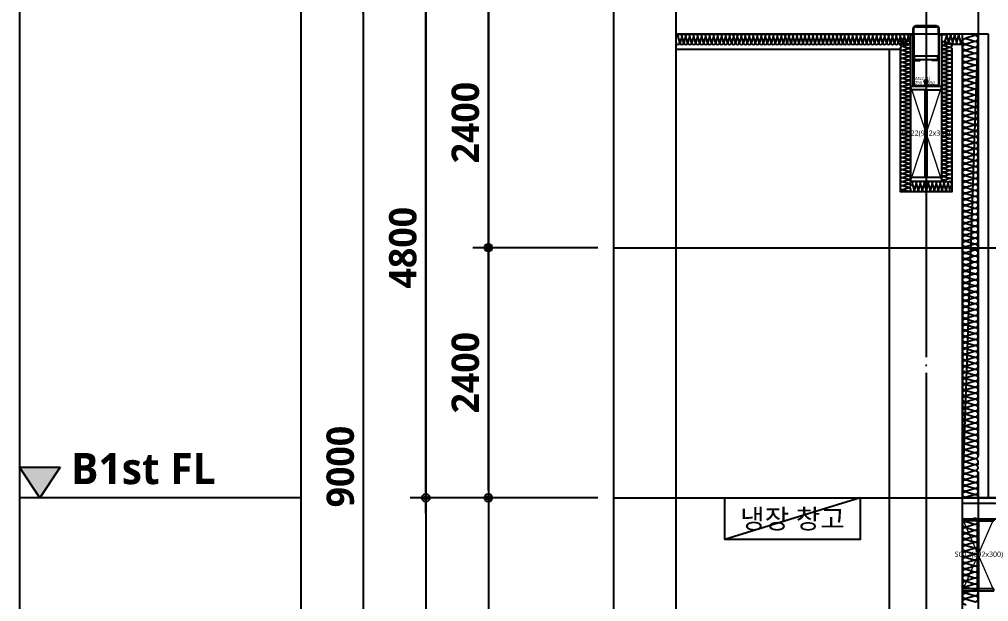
# Model space of a CAD drawing. Header units: millimetres. Extents: x 0 to 356400, y 0 to 68257.
# Drawn here: x 53525 to 62825, y 16904 to 22490 of the extents above; entities that cross this region are included whole.
import ezdxf
from ezdxf.enums import TextEntityAlignment as Align

# ---------------------------------------------------------------- set-up
doc = ezdxf.new("R2010")
doc.units = ezdxf.units.MM
doc.header["$LTSCALE"] = 75
doc.linetypes.add('CEN', pattern=[62, 60, -1, 0, -1])
doc.layers.get('Defpoints').update_dxf_attribs({"color": 161})
for name, color, linetype in [('##좌굴방지', 6, 'Continuous'), ('A-ANNO-GRA2', 4, 'Continuous'), ('A-ANNO-TEXT1', 7, 'Continuous'), ('A-CEN', 1, 'CEN'), ('A-FLOR-GW', 6, 'Continuous'), ('A-INSUL', 9, 'Continuous'), ('A-SECT-MATR1', 4, 'Continuous'), ('A-ST-AXIS-CEN', 252, 'CEN'), ('A-ST-AXIS-DIM', 7, 'Continuous'), ('A-ST-CONC', 2, 'Continuous'), ('ELE3', 4, 'Continuous'), ('철골', 2, 'Continuous')]:
    doc.layers.add(name, color=color, linetype=linetype)
doc.layers.add('A-XXXX-NPLT', color=144, linetype='Continuous', lineweight=15, plot=False)
for name, color, linetype, plot in [('Defpoint', 161, 'Continuous', False), ('G(그리드1)', 185, 'Continuous', False), ('G(그리드2)', 235, 'Continuous', False)]:
    doc.layers.add(name, color=color, linetype=linetype, plot=plot)
doc.styles.add('SH_대대리576', font='')
doc.styles.add('SH_진천_나눔', font='NanumGothicBold.ttf')
doc.styles.get("Standard").update_dxf_attribs({"font": 'arial.ttf'})
doc.styles.add('맑은고딕', font='malgun.ttf')
doc.styles.add('성본리_나눔BO', font='')
doc.styles.get('SH_대대리576').set_extended_font_data('NanumGothic', bold=True)
doc.styles.get('성본리_나눔BO').set_extended_font_data('NanumGothic', bold=True)
doc.dimstyles.new('SHP 75', dxfattribs={"dimscale": 75, "dimtxt": 3.5, "dimasz": 1, "dimexe": 2, "dimexo": 2, "dimgap": 1, "dimtad": 1, "dimdec": 0, "dimzin": 0, "dimdsep": 46, "dimtxsty": 'SH_대대리576', "dimblk": 'DIMDOT', "dimcen": 0.09, "dimclrd": 256, "dimclre": 256, "dimclrt": 3, "dimadec": 0, "dimazin": 1, "dimtfac": 1, "dimtdec": 0, "dimtix": 1, "dimtmove": 2, "dimatfit": 0, "dimldrblk": 'DIMDOT', "dimfxl": 1, "dimtfillclr": 3, "dimtolj": 1, "dimtzin": 0, "dimlwd": -1, "dimlwe": -1, "dimarcsym": 0})
pattern_1 = [(45, (-26656.6069, -1604.5902), (-0.25, 0.25), [])]

# ---------------------------------------------------------------- blocks, each defined once
blk = doc.blocks.new('DIMDOT')
at = {"color": 0}
blk.add_line((-2, 0), (2, 0), dxfattribs=at)
for radius in [0.5, 0.25]:
    blk.add_circle((0, 0), radius, dxfattribs=at)
blk = doc.blocks.new('*D1197')
at = {"layer": 'A-ST-AXIS-DIM'}
for p, q in [((59075, 17900), (57275, 17900)), ((57425, 17825), (57425, 13775)), ((59075, 13700), (57275, 13700))]:
    blk.add_line(p, q, dxfattribs=at)
at = {"layer": 'Defpoints', "color": 0}
for p in [(59225, 17900), (57425, 13700), (59225, 13700)]:
    blk.add_point(p, dxfattribs=at)
at = {"layer": 'A-ST-AXIS-DIM', "linetype": 'ByBlock', "xscale": 75, "yscale": 75, "zscale": 75}
for p, rotation in [((57425, 17900), 90), ((57425, 13700), 270)]:
    blk.add_blockref('DIMDOT', p, dxfattribs=dict(at, rotation=rotation))
at = {"layer": 'A-ST-AXIS-DIM', "color": 3, "insert": (57205.7, 15800), "char_height": 262.5, "attachment_point": 5, "rotation": 90, "style": 'SH_진천_나눔'}
blk.add_mtext('\\A1;4200', dxfattribs=at)
blk = doc.blocks.new('*D1198')
at = {"layer": 'A-ST-AXIS-DIM'}
for p, q in [((59075, 22700), (57275, 22700)), ((57425, 17975), (57425, 22625)), ((59075, 17900), (57275, 17900))]:
    blk.add_line(p, q, dxfattribs=at)
at = {"layer": 'Defpoints', "color": 0}
for p in [(57425, 22700), (59225, 22700), (59225, 17900)]:
    blk.add_point(p, dxfattribs=at)
at = {"layer": 'A-ST-AXIS-DIM', "linetype": 'ByBlock', "xscale": 75, "yscale": 75, "zscale": 75}
for p, rotation in [((57425, 22700), 90), ((57425, 17900), 270)]:
    blk.add_blockref('DIMDOT', p, dxfattribs=dict(at, rotation=rotation))
at = {"layer": 'A-ST-AXIS-DIM', "color": 3, "insert": (57205.1, 20300), "char_height": 262.5, "attachment_point": 5, "rotation": 90, "style": 'SH_진천_나눔'}
blk.add_mtext('\\A1;4800', dxfattribs=at)
blk = doc.blocks.new('*D1201')
at = {"layer": 'A-ST-AXIS-DIM'}
for p, q in [((59075, 22700), (56675, 22700)), ((56825, 22625), (56825, 13775)), ((59075, 13700), (56675, 13700))]:
    blk.add_line(p, q, dxfattribs=at)
at = {"layer": 'Defpoints', "color": 0}
for p in [(59225, 22700), (56825, 13700), (59225, 13700)]:
    blk.add_point(p, dxfattribs=at)
at = {"layer": 'A-ST-AXIS-DIM', "linetype": 'ByBlock', "xscale": 75, "yscale": 75, "zscale": 75}
for p, rotation in [((56825, 22700), 90), ((56825, 13700), 270)]:
    blk.add_blockref('DIMDOT', p, dxfattribs=dict(at, rotation=rotation))
at = {"layer": 'A-ST-AXIS-DIM', "color": 3, "insert": (56605.1, 18200), "char_height": 262.5, "attachment_point": 5, "rotation": 90, "style": 'SH_진천_나눔'}
blk.add_mtext('\\A1;9000', dxfattribs=at)
blk = doc.blocks.new('*D1955')
at = {"layer": 'A-ST-AXIS-DIM'}
for p, q in [((59075, 22700), (57875, 22700)), ((58025, 20375), (58025, 22625)), ((59075, 20300), (57875, 20300))]:
    blk.add_line(p, q, dxfattribs=at)
at = {"layer": 'Defpoints', "color": 0}
for p in [(58025, 22700), (59225, 22700), (59225, 20300)]:
    blk.add_point(p, dxfattribs=at)
at = {"layer": 'A-ST-AXIS-DIM', "linetype": 'ByBlock', "xscale": 75, "yscale": 75, "zscale": 75}
for p, rotation in [((58025, 22700), 90), ((58025, 20300), 270)]:
    blk.add_blockref('DIMDOT', p, dxfattribs=dict(at, rotation=rotation))
at = {"layer": 'A-ST-AXIS-DIM', "color": 3, "insert": (57805.7, 21500), "char_height": 262.5, "attachment_point": 5, "rotation": 90, "style": 'SH_진천_나눔'}
blk.add_mtext('\\A1;2400', dxfattribs=at)
blk = doc.blocks.new('*D1957')
at = {"layer": 'A-ST-AXIS-DIM'}
for p, q in [((59075, 20300), (57875, 20300)), ((58025, 17975), (58025, 20225)), ((59075, 17900), (57875, 17900))]:
    blk.add_line(p, q, dxfattribs=at)
at = {"layer": 'Defpoints', "color": 0}
for p in [(58025, 20300), (59225, 20300), (59225, 17900)]:
    blk.add_point(p, dxfattribs=at)
at = {"layer": 'A-ST-AXIS-DIM', "linetype": 'ByBlock', "xscale": 75, "yscale": 75, "zscale": 75}
for p, rotation in [((58025, 20300), 90), ((58025, 17900), 270)]:
    blk.add_blockref('DIMDOT', p, dxfattribs=dict(at, rotation=rotation))
at = {"layer": 'A-ST-AXIS-DIM', "color": 3, "insert": (57805.7, 19100), "char_height": 262.5, "attachment_point": 5, "rotation": 90, "style": 'SH_진천_나눔'}
blk.add_mtext('\\A1;2400', dxfattribs=at)
blk = doc.blocks.new('Level - GL_Architecture-538196-단면도-1')
at = {"layer": 'A-ST-AXIS-DIM'}
blk.add_hatch(color=256, dxfattribs=at).paths.add_polyline_path([(-50691, 1188), (-49899, 0), (-49107, 1188)], flags=0)
for p, q in [((-50691, 1188), (-49107, 1188)), ((-49899, 0), (-50691, 1188)), ((-49107, 1188), (-49899, 0)), ((-39756, 0), (-50691, 0))]:
    blk.add_line(p, q, dxfattribs=at)
blk = doc.blocks.new('G$CB2E88469')
at = {"layer": 'A-XXXX-NPLT'}
for p, q in [((73.1, 692), (373.1, 0)), ((73.1, 0), (373.1, 692))]:
    blk.add_line(p, q, dxfattribs=at)
at = {"layer": '철골', "ltscale": 3}
for p, q in [((73.1, 692), (373.1, 692)), ((73.1, 692), (73.1, 672)), ((216.6, 672), (73.1, 672)), ((216.6, 20), (216.6, 672)), ((229.6, 20), (229.6, 672)), ((229.6, 672), (373.1, 672)), ((373.1, 692), (373.1, 672)), ((216.6, 20), (73.1, 20)), ((73.1, 0), (73.1, 20)), ((73.1, 0), (373.1, 0)), ((373.1, 20), (229.6, 20)), ((373.1, 0), (373.1, 20))]:
    blk.add_line(p, q, dxfattribs=at)
at = {"layer": 'A-XXXX-NPLT', "style": '맑은고딕'}
blk.add_text('SG12(692x300)', height=50, dxfattribs=at).set_placement((229.6, 346), align=Align.MIDDLE)
blk = doc.blocks.new('G$C8AC3BE80')
at = {"layer": 'A-XXXX-NPLT'}
for p, q in [((72.5, 912), (372.5, 0)), ((72.5, 0), (372.5, 912))]:
    blk.add_line(p, q, dxfattribs=at)
at = {"layer": '철골', "ltscale": 3}
for p, q in [((72.5, 912), (372.5, 912)), ((72.5, 912), (72.5, 878)), ((213.5, 878), (72.5, 878)), ((213.5, 34), (213.5, 878)), ((231.5, 34), (231.5, 878)), ((231.5, 878), (372.5, 878)), ((372.5, 912), (372.5, 878)), ((213.5, 34), (72.5, 34)), ((72.5, 0), (72.5, 34)), ((72.5, 0), (372.5, 0)), ((372.5, 34), (231.5, 34)), ((372.5, 0), (372.5, 34))]:
    blk.add_line(p, q, dxfattribs=at)
at = {"layer": 'A-XXXX-NPLT', "style": '맑은고딕'}
blk.add_text('SG22(912x302)', height=50, dxfattribs=at).set_placement((222.5, 456), align=Align.MIDDLE)
blk = doc.blocks.new('G$C43AA80B9')
h = blk.add_hatch()
h.set_pattern_fill('ANSI31', color=252, scale=0.1, angle=45, style=0)
h.set_pattern_definition([(45, (-26656.6069, -1639.5902), (-0.25, 0.25), [])])
h.paths.add_polyline_path([(184, 575), (234, 575), (234, 569), (184, 569)])
h = blk.add_hatch()
h.set_pattern_fill('ANSI31', color=252, scale=0.1, angle=45, style=0)
h.set_pattern_definition(pattern_1)
h.paths.add_polyline_path([(84, 495.4), (84, 545.4), (90, 545.4), (90, 495.4)])
h = blk.add_hatch()
h.set_pattern_fill('ANSI31', color=252, scale=0.1, angle=45, style=0)
h.set_pattern_definition(pattern_1)
h.paths.add_polyline_path([(334, 495.4), (334, 545.4), (328, 545.4), (328, 495.4)])
at = {"layer": '##좌굴방지'}
for points in [[(98, 252), (98, 292), (320, 292), (320, 252)], [(328, 252), (90, 252), (90, 246), (149.7, 246), (149.7, 252)], [(328, 252), (328, 246), (268, 246), (268, 252)]]:
    blk.add_lwpolyline(points, dxfattribs=at)
at = {"color": 2, "linetype": 'Continuous'}
for p, q in [((105, 575), (313, 575)), ((105, 569), (313, 569)), ((84, 495.4), (84, 554)), ((84, 495.4), (90, 495.4)), ((90, 495.4), (90, 554)), ((328, 495.4), (328, 554)), ((334, 495.4), (328, 495.4)), ((334, 495.4), (334, 554))]:
    blk.add_line(p, q, dxfattribs=at)
at = {"color": 3, "linetype": 'Continuous'}
for p, q in [((109, 575), (109, 581)), ((109, 581), (309, 581)), ((109, 575), (309, 575)), ((309, 575), (309, 581))]:
    blk.add_line(p, q, dxfattribs=at)
at = {"color": 7, "linetype": 'Continuous'}
blk.add_line((84, 475), (84, 365), dxfattribs=at)
at = {"color": 252, "linetype": 'Continuous'}
blk.add_line((346, 500), (334, 500), dxfattribs=at)
at = {"color": 2, "linetype": 'Continuous'}
for points in [[(190.7, 53.9), (196.3, 56), (207.9, 24.2, -0.520567), (191, 0), (102, 0, -0.414214), (84, 18), (84, 480, 0.413373), (70, 494), (0, 494), (0, 500), (70, 500, -0.413938), (90, 480), (90, 18, 0.414214), (102, 6), (191, 6, 0.520567), (202.3, 22.1)], [(227.3, 53.9), (221.7, 56), (210.1, 24.2, 0.520567), (227, 0), (316, 0, 0.414214), (334, 18), (334, 480, -0.413373), (348, 494), (418, 494), (418, 500), (348, 500, 0.413938), (328, 480), (328, 18, -0.414214), (316, 6), (227, 6, -0.520567), (215.7, 22.1)]]:
    blk.add_lwpolyline(points, format="xyb", close=True, dxfattribs=at)
for centre, radius, start, end in [((105, 554), 21, 90, 180), ((105, 554), 15, 90, 180), ((313, 554), 21, 0, 90), ((313, 554), 15, 0, 90)]:
    blk.add_arc(centre, radius, start, end, dxfattribs=at)
at = {"layer": 'Defpoint', "linetype": 'Continuous'}
for s, p in [('AG2 (1)', (102, 73)), ('250 X 650', (102, 33))]:
    blk.add_text(s, height=30, dxfattribs=at).set_placement(p, align=Align.MIDDLE_LEFT)

msp = doc.modelspace()

# ---------------------------------------------------------------- linework, layer by layer
at = {"layer": 'A-ANNO-GRA2'}
msp.add_lwpolyline([(60293.2, 17900), (61593.2, 17900), (61593.2, 17501.8), (60293.2, 17501.8)], close=True, dxfattribs=at)
at = {"layer": 'A-CEN'}
for p, q in [((62725, 32100), (62725, 9200)), ((59225, 20300), (77125, 20300)), ((59225, 17900), (77125, 17900))]:
    msp.add_line(p, q, dxfattribs=at)
at = {"layer": 'A-FLOR-GW'}
for p, q in [((62575, 17900), (62725, 22350)), ((62825, 17900), (62825, 22350)), ((62725, 17720), (62725, 13670))]:
    msp.add_line(p, q, dxfattribs=at)
at = {"layer": 'A-INSUL'}
for p, q in [((62575, 13700), (62575, 22350)), ((62575, 22250), (62475, 22250))]:
    msp.add_line(p, q, dxfattribs=at)
for points in [[(59825.8, 22273.5, 1.34), (59860.8, 22273.5), (59844.8, 22326.5, -1.34), (59879.8, 22326.5), (59863.9, 22273.5), (59863.9, 22273.5, 1.34), (59898.9, 22273.5), (59883, 22326.5, -1.34), (59918, 22326.5), (59902, 22273.5), (59902, 22273.5, 1.34), (59937, 22273.5), (59921.1, 22326.5, -1.34), (59956.1, 22326.5), (59940.2, 22273.5), (59940.2, 22273.5, 1.34), (59975.2, 22273.5), (59959.2, 22326.5, -1.34), (59994.2, 22326.5), (59978.3, 22273.5), (59978.3, 22273.5, 1.34), (60013.3, 22273.5), (59997.4, 22326.5, -1.34), (60032.4, 22326.5), (60016.4, 22273.5), (60016.4, 22273.5, 1.34), (60051.4, 22273.5), (60035.5, 22326.5, -1.34), (60070.5, 22326.5), (60054.6, 22273.5), (60054.6, 22273.5, 1.34), (60089.6, 22273.5), (60073.7, 22326.5, -1.34), (60108.7, 22326.5), (60092.7, 22273.5), (60092.7, 22273.5, 1.34), (60127.7, 22273.5), (60111.8, 22326.5, -1.34), (60146.8, 22326.5), (60130.9, 22273.5), (60130.9, 22273.5, 1.34), (60165.9, 22273.5), (60149.9, 22326.5, -1.34), (60184.9, 22326.5), (60169, 22273.5), (60169, 22273.5, 1.34), (60204, 22273.5), (60188.1, 22326.5, -1.34), (60223.1, 22326.5), (60207.1, 22273.5), (60207.1, 22273.5, 1.34), (60242.1, 22273.5), (60226.2, 22326.5, -1.34), (60261.2, 22326.5), (60245.3, 22273.5), (60245.3, 22273.5, 1.34), (60280.3, 22273.5), (60264.3, 22326.5, -1.34), (60299.3, 22326.5), (60283.4, 22273.5), (60283.4, 22273.5, 1.34), (60318.4, 22273.5), (60302.5, 22326.5, -1.34), (60337.5, 22326.5), (60321.6, 22273.5), (60321.6, 22273.5, 1.34), (60356.6, 22273.5), (60340.6, 22326.5, -1.34), (60375.6, 22326.5), (60359.7, 22273.5), (60359.7, 22273.5, 1.34), (60394.7, 22273.5), (60378.8, 22326.5, -1.34), (60413.8, 22326.5), (60397.8, 22273.5), (60397.8, 22273.5, 1.34), (60432.8, 22273.5), (60416.9, 22326.5, -1.34), (60451.9, 22326.5), (60436, 22273.5), (60436, 22273.5, 1.34), (60471, 22273.5), (60455, 22326.5, -1.34), (60490, 22326.5), (60474.1, 22273.5), (60474.1, 22273.5, 1.34), (60509.1, 22273.5), (60493.2, 22326.5, -1.34), (60528.2, 22326.5), (60512.3, 22273.5), (60512.3, 22273.5, 1.34), (60547.3, 22273.5), (60531.3, 22326.5, -1.34), (60566.3, 22326.5), (60550.4, 22273.5), (60550.4, 22273.5, 1.34), (60585.4, 22273.5), (60569.5, 22326.5, -1.34), (60604.5, 22326.5), (60588.5, 22273.5), (60588.5, 22273.5, 1.34), (60623.5, 22273.5), (60607.6, 22326.5, -1.34), (60642.6, 22326.5), (60626.7, 22273.5), (60626.7, 22273.5, 1.34), (60661.7, 22273.5), (60645.7, 22326.5, -1.34), (60680.7, 22326.5), (60664.8, 22273.5), (60664.8, 22273.5, 1.34), (60699.8, 22273.5), (60683.9, 22326.5, -1.34), (60718.9, 22326.5), (60702.9, 22273.5), (60702.9, 22273.5, 1.34), (60737.9, 22273.5), (60722, 22326.5, -1.34), (60757, 22326.5), (60741.1, 22273.5), (60741.1, 22273.5, 1.34), (60776.1, 22273.5), (60760.2, 22326.5, -1.34), (60795.2, 22326.5), (60779.2, 22273.5), (60779.2, 22273.5, 1.34), (60814.2, 22273.5), (60798.3, 22326.5, -1.34), (60833.3, 22326.5), (60817.4, 22273.5), (60817.4, 22273.5, 1.34), (60852.4, 22273.5), (60836.4, 22326.5, -1.34), (60871.4, 22326.5), (60855.5, 22273.5), (60855.5, 22273.5, 1.34), (60890.5, 22273.5), (60874.6, 22326.5, -1.34), (60909.6, 22326.5), (60893.6, 22273.5), (60893.6, 22273.5, 1.34), (60928.6, 22273.5), (60912.7, 22326.5, -1.34), (60947.7, 22326.5), (60931.8, 22273.5), (60931.8, 22273.5, 1.34), (60966.8, 22273.5), (60950.8, 22326.5, -1.34), (60985.8, 22326.5), (60969.9, 22273.5), (60969.9, 22273.5, 1.34), (61004.9, 22273.5), (60989, 22326.5, -1.34), (61024, 22326.5), (61008.1, 22273.5), (61008.1, 22273.5, 1.34), (61043.1, 22273.5), (61027.1, 22326.5, -1.34), (61062.1, 22326.5), (61046.2, 22273.5), (61046.2, 22273.5, 1.34), (61081.2, 22273.5), (61065.3, 22326.5, -1.34), (61100.3, 22326.5), (61084.3, 22273.5), (61084.3, 22273.5, 1.34), (61119.3, 22273.5), (61103.4, 22326.5, -1.34), (61138.4, 22326.5), (61122.5, 22273.5), (61122.5, 22273.5, 1.34), (61157.5, 22273.5), (61141.5, 22326.5, -1.34), (61176.5, 22326.5), (61160.6, 22273.5), (61160.6, 22273.5, 1.34), (61195.6, 22273.5), (61179.7, 22326.5, -1.34), (61214.7, 22326.5), (61198.7, 22273.5), (61198.7, 22273.5, 1.34), (61233.7, 22273.5), (61217.8, 22326.5, -1.34), (61252.8, 22326.5), (61236.9, 22273.5), (61236.9, 22273.5, 1.34), (61271.9, 22273.5), (61256, 22326.5, -1.34), (61291, 22326.5), (61275, 22273.5), (61275, 22273.5, 1.34), (61310, 22273.5), (61294.1, 22326.5, -1.34), (61329.1, 22326.5), (61313.2, 22273.5), (61313.2, 22273.5, 1.34), (61348.2, 22273.5), (61332.2, 22326.5, -1.34), (61367.2, 22326.5), (61351.3, 22273.5), (61351.3, 22273.5, 1.34), (61386.3, 22273.5), (61370.4, 22326.5, -1.34), (61405.4, 22326.5), (61389.4, 22273.5), (61389.4, 22273.5, 1.34), (61424.4, 22273.5), (61408.5, 22326.5, -1.34), (61443.5, 22326.5), (61427.6, 22273.5), (61427.6, 22273.5, 1.34), (61462.6, 22273.5), (61446.6, 22326.5, -1.34), (61481.6, 22326.5), (61465.7, 22273.5), (61465.7, 22273.5, 1.34), (61500.7, 22273.5), (61484.8, 22326.5, -1.34), (61519.8, 22326.5), (61503.9, 22273.5), (61503.9, 22273.5, 1.34), (61538.9, 22273.5), (61522.9, 22326.5, -1.34), (61557.9, 22326.5), (61542, 22273.5), (61542, 22273.5, 1.34), (61577, 22273.5), (61561.1, 22326.5, -1.34), (61596.1, 22326.5), (61580.1, 22273.5), (61580.1, 22273.5, 1.34), (61615.1, 22273.5), (61599.2, 22326.5, -1.34), (61634.2, 22326.5), (61618.3, 22273.5), (61618.3, 22273.5, 1.34), (61653.3, 22273.5), (61637.3, 22326.5, -1.34), (61672.3, 22326.5), (61656.4, 22273.5), (61656.4, 22273.5, 1.34), (61691.4, 22273.5), (61675.5, 22326.5, -1.34), (61710.5, 22326.5), (61694.5, 22273.5), (61694.5, 22273.5, 1.34), (61729.5, 22273.5), (61713.6, 22326.5, -1.34), (61748.6, 22326.5), (61732.7, 22273.5), (61732.7, 22273.5, 1.34), (61767.7, 22273.5), (61751.8, 22326.5, -1.34), (61786.8, 22326.5), (61770.8, 22273.5), (61770.8, 22273.5, 1.34), (61805.8, 22273.5), (61789.9, 22326.5, -1.34), (61824.9, 22326.5), (61809, 22273.5), (61809, 22273.5, 1.34), (61844, 22273.5), (61828, 22326.5, -1.34), (61863, 22326.5), (61847.1, 22273.5), (61847.1, 22273.5, 1.34), (61882.1, 22273.5), (61866.2, 22326.5, -1.34), (61901.2, 22326.5), (61885.2, 22273.5), (61885.2, 22273.5, 1.34), (61920.2, 22273.5), (61904.3, 22326.5, -1.34), (61939.3, 22326.5), (61923.4, 22273.5), (61923.4, 22273.5, 1.34), (61958.4, 22273.5), (61942.4, 22326.5, -1.34), (61977.4, 22326.5), (61961.5, 22273.5), (61961.5, 22273.5, 1.34), (61996.5, 22273.5), (61980.6, 22326.5, -1.34), (62015.6, 22326.5), (61999.7, 22273.5), (61999.7, 22273.5, 1.34), (62034.7, 22273.5), (62018.7, 22326.5, -1.34), (62053.7, 22326.5), (62037.8, 22273.5), (62037.8, 22273.5, 1.34), (62072.8, 22273.5), (62056.9, 22326.5, -1.34)], [(62574.2, 22326.5, 1.34), (62539.2, 22326.5), (62555.2, 22273.5, -1.34), (62520.2, 22273.5), (62536.1, 22326.5), (62536.1, 22326.5, 1.34), (62501.1, 22326.5), (62517, 22273.5, -1.34), (62482, 22273.5), (62498, 22326.5), (62498, 22326.5, 1.34), (62463, 22326.5), (62478.9, 22273.5, -1.34), (62443.9, 22273.5), (62459.8, 22326.5), (62459.8, 22326.5, 1.34), (62424.8, 22326.5), (62440.8, 22273.5, -1.34), (62405.8, 22273.5), (62421.7, 22326.5), (62421.7, 22326.5, 1.34)], [(62724.8, 17900, 0.542996), (62689.8, 17929.8), (62610.2, 17905.9, -1.34), (62610.2, 17958.4), (62689.8, 17934.5), (62689.8, 17934.5, 1.34), (62689.8, 17987), (62610.2, 17963.1, -1.34), (62610.2, 18015.6), (62689.8, 17991.7), (62689.8, 17991.7, 1.34), (62689.8, 18044.2), (62610.2, 18020.3, -1.34), (62610.2, 18072.8), (62689.8, 18048.9), (62689.8, 18048.9, 1.34), (62689.8, 18101.4), (62610.2, 18077.5, -1.34), (62610.2, 18130), (62689.8, 18106.1), (62689.8, 18106.1, 1.34), (62689.8, 18158.6), (62610.2, 18134.7, -1.34), (62610.2, 18187.2), (62689.8, 18163.4), (62689.8, 18163.4, 1.34), (62689.8, 18215.9), (62610.2, 18192, -1.34), (62610.2, 18244.5), (62689.8, 18220.6), (62689.8, 18220.6, 1.34), (62689.8, 18273.1), (62610.2, 18249.2, -1.34), (62610.2, 18301.7), (62689.8, 18277.8), (62689.8, 18277.8, 1.34), (62689.8, 18330.3), (62610.2, 18306.4, -1.34), (62610.2, 18358.9), (62689.8, 18335), (62689.8, 18335, 1.34), (62689.8, 18387.5), (62610.2, 18363.6, -1.34), (62610.2, 18416.1), (62689.8, 18392.2), (62689.8, 18392.2, 1.34), (62689.8, 18444.7), (62610.2, 18420.8, -1.34), (62610.2, 18473.3), (62689.8, 18449.4), (62689.8, 18449.4, 1.34), (62689.8, 18501.9), (62610.2, 18478, -1.34), (62610.2, 18530.5), (62689.8, 18506.6), (62689.8, 18506.6, 1.34), (62689.8, 18559.1), (62610.2, 18535.2, -1.34), (62610.2, 18587.7), (62689.8, 18563.8), (62689.8, 18563.8, 1.34), (62689.8, 18616.3), (62610.2, 18592.4, -1.34), (62610.2, 18644.9), (62689.8, 18621), (62689.8, 18621, 1.34), (62689.8, 18673.5), (62610.2, 18649.6, -1.34), (62610.2, 18702.1), (62689.8, 18678.2), (62689.8, 18678.2, 1.34), (62689.8, 18730.7), (62610.2, 18706.8, -1.34), (62610.2, 18759.3), (62689.8, 18735.4), (62689.8, 18735.4, 1.34), (62689.8, 18787.9), (62610.2, 18764, -1.34), (62610.2, 18816.5), (62689.8, 18792.6), (62689.8, 18792.6, 1.34), (62689.8, 18845.1), (62610.2, 18821.2, -1.34), (62610.2, 18873.7), (62689.8, 18849.8), (62689.8, 18849.8, 1.34), (62689.8, 18902.3), (62610.2, 18878.4, -1.34), (62610.2, 18930.9), (62689.8, 18907.1), (62689.8, 18907.1, 1.34), (62689.8, 18959.6), (62610.2, 18935.7, -1.34), (62610.2, 18988.2), (62689.8, 18964.3), (62689.8, 18964.3, 1.34), (62689.8, 19016.8), (62610.2, 18992.9, -1.34), (62610.2, 19045.4), (62689.8, 19021.5), (62689.8, 19021.5, 1.34), (62689.8, 19074), (62610.2, 19050.1, -1.34), (62610.2, 19102.6), (62689.8, 19078.7), (62689.8, 19078.7, 1.34), (62689.8, 19131.2), (62610.2, 19107.3, -1.34), (62610.2, 19159.8), (62689.8, 19135.9), (62689.8, 19135.9, 1.34), (62689.8, 19188.4), (62610.2, 19164.5, -1.34), (62610.2, 19217), (62689.8, 19193.1), (62689.8, 19193.1, 1.34), (62689.8, 19245.6), (62610.2, 19221.7, -1.34), (62610.2, 19274.2), (62689.8, 19250.3), (62689.8, 19250.3, 1.34), (62689.8, 19302.8), (62610.2, 19278.9, -1.34), (62610.2, 19331.4), (62689.8, 19307.5), (62689.8, 19307.5, 1.34), (62689.8, 19360), (62610.2, 19336.1, -1.34), (62610.2, 19388.6), (62689.8, 19364.7), (62689.8, 19364.7, 1.34), (62689.8, 19417.2), (62610.2, 19393.3, -1.34), (62610.2, 19445.8), (62689.8, 19421.9), (62689.8, 19421.9, 1.34), (62689.8, 19474.4), (62610.2, 19450.5, -1.34), (62610.2, 19503), (62689.8, 19479.1), (62689.8, 19479.1, 1.34), (62689.8, 19531.6), (62610.2, 19507.7, -1.34), (62610.2, 19560.2), (62689.8, 19536.3), (62689.8, 19536.3, 1.34), (62689.8, 19588.8), (62610.2, 19564.9, -1.34), (62610.2, 19617.4), (62689.8, 19593.5), (62689.8, 19593.5, 1.34), (62689.8, 19646), (62610.2, 19622.2, -1.34), (62610.2, 19674.7), (62689.8, 19650.8), (62689.8, 19650.8, 1.34), (62689.8, 19703.3), (62610.2, 19679.4, -1.34), (62610.2, 19731.9), (62689.8, 19708), (62689.8, 19708, 1.34), (62689.8, 19760.5), (62610.2, 19736.6, -1.34), (62610.2, 19789.1), (62689.8, 19765.2), (62689.8, 19765.2, 1.34), (62689.8, 19817.7), (62610.2, 19793.8, -1.34), (62610.2, 19846.3), (62689.8, 19822.4), (62689.8, 19822.4, 1.34), (62689.8, 19874.9), (62610.2, 19851, -1.34), (62610.2, 19903.5), (62689.8, 19879.6), (62689.8, 19879.6, 1.34), (62689.8, 19932.1), (62610.2, 19908.2, -1.34), (62610.2, 19960.7), (62689.8, 19936.8), (62689.8, 19936.8, 1.34), (62689.8, 19989.3), (62610.2, 19965.4, -1.34), (62610.2, 20017.9), (62689.8, 19994), (62689.8, 19994, 1.34), (62689.8, 20046.5), (62610.2, 20022.6, -1.34), (62610.2, 20075.1), (62689.8, 20051.2), (62689.8, 20051.2, 1.34), (62689.8, 20103.7), (62610.2, 20079.8, -1.34), (62610.2, 20132.3), (62689.8, 20108.4), (62689.8, 20108.4, 1.34), (62689.8, 20160.9), (62610.2, 20137, -1.34), (62610.2, 20189.5), (62689.8, 20165.6), (62689.8, 20165.6, 1.34), (62689.8, 20218.1), (62610.2, 20194.2, -1.34), (62610.2, 20246.7), (62689.8, 20222.8), (62689.8, 20222.8, 1.34), (62689.8, 20275.3), (62610.2, 20251.4, -1.34), (62610.2, 20303.9), (62689.8, 20280), (62689.8, 20280, 1.34), (62689.8, 20332.5), (62610.2, 20308.6, -1.34), (62610.2, 20361.1), (62689.8, 20337.3), (62689.8, 20337.3, 1.34), (62689.8, 20389.8), (62610.2, 20365.9, -1.34), (62610.2, 20418.4), (62689.8, 20394.5), (62689.8, 20394.5, 1.34), (62689.8, 20447), (62610.2, 20423.1, -1.34), (62610.2, 20475.6), (62689.8, 20451.7), (62689.8, 20451.7, 1.34), (62689.8, 20504.2), (62610.2, 20480.3, -1.34), (62610.2, 20532.8), (62689.8, 20508.9), (62689.8, 20508.9, 1.34), (62689.8, 20561.4), (62610.2, 20537.5, -1.34), (62610.2, 20590), (62689.8, 20566.1), (62689.8, 20566.1, 1.34), (62689.8, 20618.6), (62610.2, 20594.7, -1.34), (62610.2, 20647.2), (62689.8, 20623.3), (62689.8, 20623.3, 1.34), (62689.8, 20675.8), (62610.2, 20651.9, -1.34), (62610.2, 20704.4), (62689.8, 20680.5), (62689.8, 20680.5, 1.34), (62689.8, 20733), (62610.2, 20709.1, -1.34), (62610.2, 20761.6), (62689.8, 20737.7), (62689.8, 20737.7, 1.34), (62689.8, 20790.2), (62610.2, 20766.3, -1.34), (62610.2, 20818.8), (62689.8, 20794.9), (62689.8, 20794.9, 1.34), (62689.8, 20847.4), (62610.2, 20823.5, -1.34), (62610.2, 20876), (62689.8, 20852.1), (62689.8, 20852.1, 1.34), (62689.8, 20904.6), (62610.2, 20880.7, -1.34), (62610.2, 20933.2), (62689.8, 20909.3), (62689.8, 20909.3, 1.34), (62689.8, 20961.8), (62610.2, 20937.9, -1.34), (62610.2, 20990.4), (62689.8, 20966.5), (62689.8, 20966.5, 1.34), (62689.8, 21019), (62610.2, 20995.1, -1.34), (62610.2, 21047.6), (62689.8, 21023.7), (62689.8, 21023.7, 1.34), (62689.8, 21076.2), (62610.2, 21052.4, -1.34), (62610.2, 21104.9), (62689.8, 21081), (62689.8, 21081, 1.34), (62689.8, 21133.5), (62610.2, 21109.6, -1.34), (62610.2, 21162.1), (62689.8, 21138.2), (62689.8, 21138.2, 1.34), (62689.8, 21190.7), (62610.2, 21166.8, -1.34), (62610.2, 21219.3), (62689.8, 21195.4), (62689.8, 21195.4, 1.34), (62689.8, 21247.9), (62610.2, 21224, -1.34), (62610.2, 21276.5), (62689.8, 21252.6), (62689.8, 21252.6, 1.34), (62689.8, 21305.1), (62610.2, 21281.2, -1.34), (62610.2, 21333.7), (62689.8, 21309.8), (62689.8, 21309.8, 1.34), (62689.8, 21362.3), (62610.2, 21338.4, -1.34), (62610.2, 21390.9), (62689.8, 21367), (62689.8, 21367, 1.34), (62689.8, 21419.5), (62610.2, 21395.6, -1.34), (62610.2, 21448.1), (62689.8, 21424.2), (62689.8, 21424.2, 1.34), (62689.8, 21476.7), (62610.2, 21452.8, -1.34), (62610.2, 21505.3), (62689.8, 21481.4), (62689.8, 21481.4, 1.34), (62689.8, 21533.9), (62610.2, 21510, -1.34), (62610.2, 21562.5), (62689.8, 21538.6), (62689.8, 21538.6, 1.34), (62689.8, 21591.1), (62610.2, 21567.2, -1.34), (62610.2, 21619.7), (62689.8, 21595.8), (62689.8, 21595.8, 1.34), (62689.8, 21648.3), (62610.2, 21624.4, -1.34), (62610.2, 21676.9), (62689.8, 21653), (62689.8, 21653, 1.34), (62689.8, 21705.5), (62610.2, 21681.6, -1.34), (62610.2, 21734.1), (62689.8, 21710.2), (62689.8, 21710.2, 1.34), (62689.8, 21762.7), (62610.2, 21738.8, -1.34), (62610.2, 21791.3), (62689.8, 21767.5), (62689.8, 21767.5, 1.34), (62689.8, 21820), (62610.2, 21796.1, -1.34), (62610.2, 21848.6), (62689.8, 21824.7), (62689.8, 21824.7, 1.34), (62689.8, 21877.2), (62610.2, 21853.3, -1.34), (62610.2, 21905.8), (62689.8, 21881.9), (62689.8, 21881.9, 1.34), (62689.8, 21934.4), (62610.2, 21910.5, -1.34), (62610.2, 21963), (62689.8, 21939.1), (62689.8, 21939.1, 1.34), (62689.8, 21991.6), (62610.2, 21967.7, -1.34), (62610.2, 22020.2), (62689.8, 21996.3), (62689.8, 21996.3, 1.34), (62689.8, 22048.8), (62610.2, 22024.9, -1.34), (62610.2, 22077.4), (62689.8, 22053.5), (62689.8, 22053.5, 1.34), (62689.8, 22106), (62610.2, 22082.1, -1.34), (62610.2, 22134.6), (62689.8, 22110.7), (62689.8, 22110.7, 1.34), (62689.8, 22163.2), (62610.2, 22139.3, -1.34), (62610.2, 22191.8), (62689.8, 22167.9), (62689.8, 22167.9, 1.34), (62689.8, 22220.4), (62610.2, 22196.5, -1.34), (62610.2, 22249), (62689.8, 22225.1), (62689.8, 22225.1, 1.34), (62689.8, 22277.6), (62610.2, 22253.7, -1.34), (62610.2, 22306.2), (62689.8, 22282.3), (62689.8, 22282.3, 1.34), (62689.8, 22334.8), (62610.2, 22310.9, -1.34)], [(61998.5, 22305.2, 1.34), (61998.5, 22270.2), (62051.5, 22286.2, -1.34), (62051.5, 22251.2), (61998.5, 22267.1), (61998.5, 22267.1, 1.34), (61998.5, 22232.1), (62051.5, 22248, -1.34), (62051.5, 22213), (61998.5, 22229), (61998.5, 22229, 1.34), (61998.5, 22194), (62051.5, 22209.9, -1.34), (62051.5, 22174.9), (61998.5, 22190.8), (61998.5, 22190.8, 1.34), (61998.5, 22155.8), (62051.5, 22171.8, -1.34), (62051.5, 22136.8), (61998.5, 22152.7), (61998.5, 22152.7, 1.34), (61998.5, 22117.7), (62051.5, 22133.6, -1.34), (62051.5, 22098.6), (61998.5, 22114.6), (61998.5, 22114.6, 1.34), (61998.5, 22079.6), (62051.5, 22095.5, -1.34), (62051.5, 22060.5), (61998.5, 22076.4), (61998.5, 22076.4, 1.34), (61998.5, 22041.4), (62051.5, 22057.3, -1.34), (62051.5, 22022.3), (61998.5, 22038.3), (61998.5, 22038.3, 1.34), (61998.5, 22003.3), (62051.5, 22019.2, -1.34), (62051.5, 21984.2), (61998.5, 22000.1), (61998.5, 22000.1, 1.34), (61998.5, 21965.1), (62051.5, 21981.1, -1.34), (62051.5, 21946.1), (61998.5, 21962), (61998.5, 21962, 1.34), (61998.5, 21927), (62051.5, 21942.9, -1.34), (62051.5, 21907.9), (61998.5, 21923.9), (61998.5, 21923.9, 1.34), (61998.5, 21888.9), (62051.5, 21904.8, -1.34), (62051.5, 21869.8), (61998.5, 21885.7), (61998.5, 21885.7, 1.34), (61998.5, 21850.7), (62051.5, 21866.7, -1.34), (62051.5, 21831.7), (61998.5, 21847.6), (61998.5, 21847.6, 1.34), (61998.5, 21812.6), (62051.5, 21828.5, -1.34), (62051.5, 21793.5), (61998.5, 21809.4), (61998.5, 21809.4, 1.34), (61998.5, 21774.4), (62051.5, 21790.4, -1.34), (62051.5, 21755.4), (61998.5, 21771.3), (61998.5, 21771.3, 1.34), (61998.5, 21736.3), (62051.5, 21752.2, -1.34), (62051.5, 21717.2), (61998.5, 21733.2), (61998.5, 21733.2, 1.34), (61998.5, 21698.2), (62051.5, 21714.1, -1.34), (62051.5, 21679.1), (61998.5, 21695), (61998.5, 21695, 1.34), (61998.5, 21660), (62051.5, 21676, -1.34), (62051.5, 21641), (61998.5, 21656.9), (61998.5, 21656.9, 1.34), (61998.5, 21621.9), (62051.5, 21637.8, -1.34), (62051.5, 21602.8), (61998.5, 21618.8), (61998.5, 21618.8, 1.34), (61998.5, 21583.8), (62051.5, 21599.7, -1.34), (62051.5, 21564.7), (61998.5, 21580.6), (61998.5, 21580.6, 1.34), (61998.5, 21545.6), (62051.5, 21561.5, -1.34), (62051.5, 21526.5), (61998.5, 21542.5), (61998.5, 21542.5, 1.34), (61998.5, 21507.5), (62051.5, 21523.4, -1.34), (62051.5, 21488.4), (61998.5, 21504.3), (61998.5, 21504.3, 1.34), (61998.5, 21469.3), (62051.5, 21485.3, -1.34), (62051.5, 21450.3), (61998.5, 21466.2), (61998.5, 21466.2, 1.34), (61998.5, 21431.2), (62051.5, 21447.1, -1.34), (62051.5, 21412.1), (61998.5, 21428.1), (61998.5, 21428.1, 1.34), (61998.5, 21393.1), (62051.5, 21409, -1.34), (62051.5, 21374), (61998.5, 21389.9), (61998.5, 21389.9, 1.34), (61998.5, 21354.9), (62051.5, 21370.8, -1.34), (62051.5, 21335.8), (61998.5, 21351.8), (61998.5, 21351.8, 1.34), (61998.5, 21316.8), (62051.5, 21332.7, -1.34), (62051.5, 21297.7), (61998.5, 21313.6), (61998.5, 21313.6, 1.34), (61998.5, 21278.6), (62051.5, 21294.6, -1.34), (62051.5, 21259.6), (61998.5, 21275.5), (61998.5, 21275.5, 1.34), (61998.5, 21240.5), (62051.5, 21256.4, -1.34), (62051.5, 21221.4), (61998.5, 21237.4), (61998.5, 21237.4, 1.34), (61998.5, 21202.4), (62051.5, 21218.3, -1.34), (62051.5, 21183.3), (61998.5, 21199.2), (61998.5, 21199.2, 1.34), (61998.5, 21164.2), (62051.5, 21180.2, -1.34), (62051.5, 21145.2), (61998.5, 21161.1), (61998.5, 21161.1, 1.34), (61998.5, 21126.1), (62051.5, 21142, -1.34), (62051.5, 21107), (61998.5, 21122.9), (61998.5, 21122.9, 1.34), (61998.5, 21087.9), (62051.5, 21103.9, -1.34), (62051.5, 21068.9), (61998.5, 21084.8), (61998.5, 21084.8, 1.34), (61998.5, 21049.8), (62051.5, 21065.7, -1.34), (62051.5, 21030.7), (61998.5, 21046.7), (61998.5, 21046.7, 1.34), (61998.5, 21011.7), (62051.5, 21027.6, -1.34), (62051.5, 20992.6), (61998.5, 21008.5), (61998.5, 21008.5, 1.34), (61998.5, 20973.5), (62051.5, 20989.5, -1.34), (62051.5, 20954.5), (61998.5, 20970.4), (61998.5, 20970.4, 1.34), (61998.5, 20935.4), (62051.5, 20951.3, -1.34), (62051.5, 20916.3), (61998.5, 20932.3), (61998.5, 20932.3, 1.34), (61998.5, 20897.3), (62051.5, 20913.2, -1.34), (62051.5, 20878.2), (61998.5, 20894.1), (61998.5, 20894.1, 1.34), (61998.5, 20859.1), (62051.5, 20875, -1.34), (62051.5, 20840), (61998.5, 20856)], [(62451.5, 20928.6, 1.34), (62451.5, 20963.6), (62398.5, 20947.7, -1.34), (62398.5, 20982.7), (62451.5, 20966.7), (62451.5, 20966.7, 1.34), (62451.5, 21001.7), (62398.5, 20985.8, -1.34), (62398.5, 21020.8), (62451.5, 21004.9), (62451.5, 21004.9, 1.34), (62451.5, 21039.9), (62398.5, 21024, -1.34), (62398.5, 21059), (62451.5, 21043), (62451.5, 21043, 1.34), (62451.5, 21078), (62398.5, 21062.1, -1.34), (62398.5, 21097.1), (62451.5, 21081.2), (62451.5, 21081.2, 1.34), (62451.5, 21116.2), (62398.5, 21100.2, -1.34), (62398.5, 21135.2), (62451.5, 21119.3), (62451.5, 21119.3, 1.34), (62451.5, 21154.3), (62398.5, 21138.4, -1.34), (62398.5, 21173.4), (62451.5, 21157.4), (62451.5, 21157.4, 1.34), (62451.5, 21192.4), (62398.5, 21176.5, -1.34), (62398.5, 21211.5), (62451.5, 21195.6), (62451.5, 21195.6, 1.34), (62451.5, 21230.6), (62398.5, 21214.6, -1.34), (62398.5, 21249.6), (62451.5, 21233.7), (62451.5, 21233.7, 1.34), (62451.5, 21268.7), (62398.5, 21252.8, -1.34), (62398.5, 21287.8), (62451.5, 21271.9), (62451.5, 21271.9, 1.34), (62451.5, 21306.9), (62398.5, 21290.9, -1.34), (62398.5, 21325.9), (62451.5, 21310), (62451.5, 21310, 1.34), (62451.5, 21345), (62398.5, 21329.1, -1.34), (62398.5, 21364.1), (62451.5, 21348.1), (62451.5, 21348.1, 1.34), (62451.5, 21383.1), (62398.5, 21367.2, -1.34), (62398.5, 21402.2), (62451.5, 21386.3), (62451.5, 21386.3, 1.34), (62451.5, 21421.3), (62398.5, 21405.3, -1.34), (62398.5, 21440.3), (62451.5, 21424.4), (62451.5, 21424.4, 1.34), (62451.5, 21459.4), (62398.5, 21443.5, -1.34), (62398.5, 21478.5), (62451.5, 21462.5), (62451.5, 21462.5, 1.34), (62451.5, 21497.5), (62398.5, 21481.6, -1.34), (62398.5, 21516.6), (62451.5, 21500.7), (62451.5, 21500.7, 1.34), (62451.5, 21535.7), (62398.5, 21519.8, -1.34), (62398.5, 21554.8), (62451.5, 21538.8), (62451.5, 21538.8, 1.34), (62451.5, 21573.8), (62398.5, 21557.9, -1.34), (62398.5, 21592.9), (62451.5, 21577), (62451.5, 21577, 1.34), (62451.5, 21612), (62398.5, 21596, -1.34), (62398.5, 21631), (62451.5, 21615.1), (62451.5, 21615.1, 1.34), (62451.5, 21650.1), (62398.5, 21634.2, -1.34), (62398.5, 21669.2), (62451.5, 21653.2), (62451.5, 21653.2, 1.34), (62451.5, 21688.2), (62398.5, 21672.3, -1.34), (62398.5, 21707.3), (62451.5, 21691.4), (62451.5, 21691.4, 1.34), (62451.5, 21726.4), (62398.5, 21710.4, -1.34), (62398.5, 21745.4), (62451.5, 21729.5), (62451.5, 21729.5, 1.34), (62451.5, 21764.5), (62398.5, 21748.6, -1.34), (62398.5, 21783.6), (62451.5, 21767.7), (62451.5, 21767.7, 1.34), (62451.5, 21802.7), (62398.5, 21786.7, -1.34), (62398.5, 21821.7), (62451.5, 21805.8), (62451.5, 21805.8, 1.34), (62451.5, 21840.8), (62398.5, 21824.9, -1.34), (62398.5, 21859.9), (62451.5, 21843.9), (62451.5, 21843.9, 1.34), (62451.5, 21878.9), (62398.5, 21863, -1.34), (62398.5, 21898), (62451.5, 21882.1), (62451.5, 21882.1, 1.34), (62451.5, 21917.1), (62398.5, 21901.1, -1.34), (62398.5, 21936.1), (62451.5, 21920.2), (62451.5, 21920.2, 1.34), (62451.5, 21955.2), (62398.5, 21939.3, -1.34), (62398.5, 21974.3), (62451.5, 21958.4), (62451.5, 21958.4, 1.34), (62451.5, 21993.4), (62398.5, 21977.4, -1.34), (62398.5, 22012.4), (62451.5, 21996.5), (62451.5, 21996.5, 1.34), (62451.5, 22031.5), (62398.5, 22015.6, -1.34), (62398.5, 22050.6), (62451.5, 22034.6), (62451.5, 22034.6, 1.34), (62451.5, 22069.6), (62398.5, 22053.7, -1.34), (62398.5, 22088.7), (62451.5, 22072.8), (62451.5, 22072.8, 1.34), (62451.5, 22107.8), (62398.5, 22091.8, -1.34), (62398.5, 22126.8), (62451.5, 22110.9), (62451.5, 22110.9, 1.34), (62451.5, 22145.9), (62398.5, 22130, -1.34), (62398.5, 22165), (62451.5, 22149), (62451.5, 22149, 1.34), (62451.5, 22184), (62398.5, 22168.1, -1.34), (62398.5, 22203.1), (62451.5, 22187.2), (62451.5, 22187.2, 1.34), (62451.5, 22222.2), (62398.5, 22206.3, -1.34), (62398.5, 22241.3), (62451.5, 22225.3), (62451.5, 22225.3, 1.34), (62451.5, 22260.3), (62398.5, 22244.4, -1.34), (62398.5, 22279.4), (62451.5, 22263.5)], [(62075.8, 20861.5, 1.34), (62110.8, 20861.5), (62094.8, 20914.5, -1.34), (62129.8, 20914.5), (62113.9, 20861.5), (62113.9, 20861.5, 1.34), (62148.9, 20861.5), (62133, 20914.5, -1.34), (62168, 20914.5), (62152, 20861.5), (62152, 20861.5, 1.34), (62187, 20861.5), (62171.1, 20914.5, -1.34), (62206.1, 20914.5), (62190.2, 20861.5), (62190.2, 20861.5, 1.34), (62225.2, 20861.5), (62209.2, 20914.5, -1.34), (62244.2, 20914.5), (62228.3, 20861.5), (62228.3, 20861.5, 1.34), (62263.3, 20861.5), (62247.4, 20914.5, -1.34), (62282.4, 20914.5), (62266.4, 20861.5), (62266.4, 20861.5, 1.34), (62301.4, 20861.5), (62285.5, 20914.5, -1.34), (62320.5, 20914.5), (62304.6, 20861.5), (62304.6, 20861.5, 1.34), (62339.6, 20861.5), (62323.7, 20914.5, -1.34), (62358.7, 20914.5), (62342.7, 20861.5), (62342.7, 20861.5, 1.34), (62377.7, 20861.5), (62361.8, 20914.5, -1.34), (62396.8, 20914.5), (62380.9, 20861.5), (62380.9, 20861.5, 1.34), (62415.9, 20861.5), (62399.9, 20914.5, -1.34), (62434.9, 20914.5), (62419, 20861.5), (62419, 20861.5, 1.34), (62454, 20861.5), (62438.1, 20914.5, -1.34), (62473.1, 20914.5), (62457.1, 20861.5)], [(62591.3, 17900, -0.178086), (62610.2, 17901.2), (62614.2, 17900)], [(62610.2, 16876.2, -1.34), (62610.2, 16928.7), (62689.8, 16904.8), (62689.8, 16904.8, 1.34), (62689.8, 16957.3), (62610.2, 16933.4, -1.34), (62610.2, 16985.9), (62689.8, 16962), (62689.8, 16962, 1.34), (62689.8, 17014.5), (62610.2, 16990.6, -1.34), (62610.2, 17043.1), (62689.8, 17019.2), (62689.8, 17019.2, 1.34), (62689.8, 17071.7), (62610.2, 17047.8, -1.34), (62610.2, 17100.3), (62689.8, 17076.4), (62689.8, 17076.4, 1.34), (62689.8, 17128.9), (62610.2, 17105, -1.34), (62610.2, 17157.5), (62689.8, 17133.6), (62689.8, 17133.6, 1.34), (62689.8, 17186.1), (62610.2, 17162.2, -1.34), (62610.2, 17214.7), (62689.8, 17190.8), (62689.8, 17190.8, 1.34), (62689.8, 17243.3), (62610.2, 17219.4, -1.34), (62610.2, 17271.9), (62689.8, 17248), (62689.8, 17248, 1.34), (62689.8, 17300.5), (62610.2, 17276.6, -1.34), (62610.2, 17329.1), (62689.8, 17305.2), (62689.8, 17305.2, 1.34), (62689.8, 17357.7), (62610.2, 17333.8, -1.34), (62610.2, 17386.3), (62689.8, 17362.4), (62689.8, 17362.4, 1.34), (62689.8, 17414.9), (62610.2, 17391, -1.34), (62610.2, 17443.5), (62689.8, 17419.6), (62689.8, 17419.6, 1.34), (62689.8, 17472.1), (62610.2, 17448.3, -1.34), (62610.2, 17500.8), (62689.8, 17476.9), (62689.8, 17476.9, 1.34), (62689.8, 17529.4), (62610.2, 17505.5, -1.34), (62610.2, 17558), (62689.8, 17534.1), (62689.8, 17534.1, 1.34), (62689.8, 17586.6), (62610.2, 17562.7, -1.34), (62610.2, 17615.2), (62689.8, 17591.3), (62689.8, 17591.3, 1.34), (62689.8, 17643.8), (62610.2, 17619.9, -1.34), (62610.2, 17672.4), (62689.8, 17648.5), (62689.8, 17648.5, 1.34), (62689.8, 17701), (62610.2, 17677.1, -0.463877), (62575.2, 17700)]]:
    msp.add_lwpolyline(points, format="xyb", dxfattribs=at)
for points in [[(62075, 22350), (62075, 20938), (62375, 20938), (62375, 22350)], [(59825, 22206), (61975, 22206), (61975, 20838), (62475, 20838), (62475, 22206)]]:
    msp.add_lwpolyline(points, dxfattribs=at)
at = {"layer": 'A-SECT-MATR1'}
for p in [(65725, 17900), (62575, 17870)]:
    msp.add_line(p, (62575, 17900), dxfattribs=at)
at = {"layer": 'A-ST-AXIS-CEN'}
msp.add_line((62225, 56300), (62225, 9200), dxfattribs=at)
at = {"layer": 'A-ST-CONC'}
for p, q in [((62825, 22350), (59825, 22350)), ((62575, 17850), (65725, 17850)), ((62575, 17690), (62575, 17840)), ((62575, 17700), (65725, 17700))]:
    msp.add_line(p, q, dxfattribs=at)
at = {"layer": 'ELE3'}
msp.add_line((61871, 22206), (61871, 13700), dxfattribs=at)
at = {"layer": 'G(그리드1)'}
for points in [[(80125, 59300), (53525, 59300), (53525, 6800), (80125, 6800)], [(80125, 59300), (56225, 59300), (56225, 6800), (80125, 6800)], [(79525, 58700), (56825, 58700), (56825, 7400), (79525, 7400)], [(78925, 58100), (57425, 58100), (57425, 8000), (78925, 8000)], [(78325, 57500), (58025, 57500), (58025, 8600), (78325, 8600)], [(77125, 56300), (59225, 56300), (59225, 9200), (77125, 9200)]]:
    msp.add_lwpolyline(points, close=True, dxfattribs=at)
at = {"layer": 'G(그리드2)'}
msp.add_line((61593.2, 17900), (60293.2, 17501.8), dxfattribs=at)
msp.add_lwpolyline([(76525, 55700), (59825, 55700), (59825, 9800), (76525, 9800)], close=True, dxfattribs=at)

# ---------------------------------------------------------------- block references
for name, p in [('G$C43AA80B9', (62016, 21850)), ('G$C8AC3BE80', (62002.5, 20938)), ('G$CB2E88469', (62501.9, 17008))]:
    msp.add_blockref(name, p)
at = {"layer": 'A-ST-AXIS-DIM', "xscale": 0.2469135802469135, "yscale": 0.2469135802469135, "zscale": 0.2469135802469135}
msp.add_blockref('Level - GL_Architecture-538196-단면도-1', (66041.2, 17900), dxfattribs=at)
msp.add_blockref('Level - GL_Architecture-538196-단면도-1', (66041.2, 17900), dxfattribs=at)

# ---------------------------------------------------------------- texts
at = {"layer": 'A-ANNO-TEXT1', "style": 'SH_대대리576'}
msp.add_text('B1st FL', height=300, dxfattribs=at).set_placement((54020.6, 18031.5))
at = {"layer": 'A-ANNO-TEXT1', "style": '성본리_나눔BO'}
msp.add_text('냉장 창고', height=187.5, dxfattribs=at).set_placement((60943.2, 17700.9), align=Align.MIDDLE)

# ---------------------------------------------------------------- dimensions: what is measured, and where the dimension line sits
at = {"layer": 'A-ST-AXIS-DIM'}
for base, p1, p2, angle, picture, middle in [((56825, 13700), (59225, 22700), (59225, 13700), 90, '*D1201', (56605.1, 18200)), ((57425, 22700), (59225, 17900), (59225, 22700), 270, '*D1198', (57205.1, 20300)), ((58025, 22700), (59225, 20300), (59225, 22700), 270, '*D1955', (57805.7, 21500)), ((58025, 20300), (59225, 17900), (59225, 20300), 270, '*D1957', (57805.7, 19100)), ((57425, 13700), (59225, 17900), (59225, 13700), 90, '*D1197', (57205.7, 15800))]:
    dim = msp.add_linear_dim(base=base, p1=p1, p2=p2, angle=angle, dimstyle='SHP 75', override={"dimtxsty": 'SH_진천_나눔', "dimldrblk": 'DIMDOT'}, dxfattribs=at)
    dim.commit()
    dim.dimension.update_dxf_attribs({"geometry": picture, "text_midpoint": middle})

doc.saveas('drawing.dxf')
